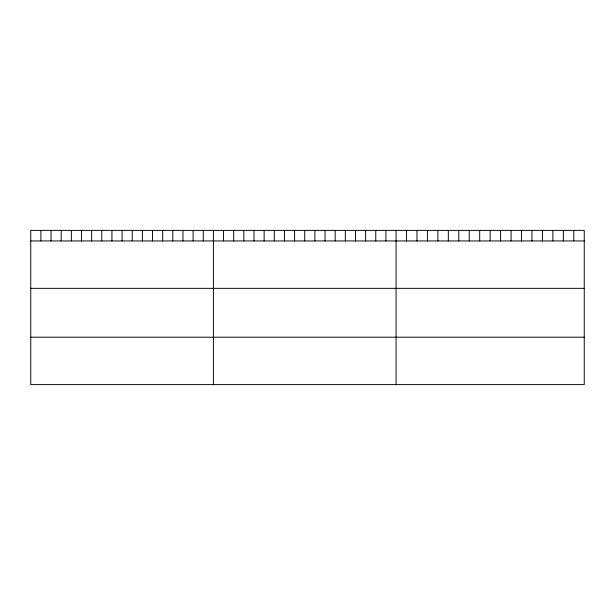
<?xml version="1.0" encoding="UTF-8"?>
<svg xmlns="http://www.w3.org/2000/svg" width="615" height="615" viewBox="0 0 615 615"><rect width="100%" height="100%" fill="white"/><g stroke="black" fill="none" stroke-linecap="round" stroke-linejoin="round"><path stroke-width="0.92" d="M584.25 240.942L584.25 384.606L30.75 384.606L30.75 230.394L584.25 230.394L584.25 240.942L30.75 240.942M30.75 288.35L584.25 288.35M30.75 337.197L584.25 337.197M573.795 230.394L573.795 240.942M563.34 230.394L563.34 240.942M552.885 230.394L552.885 240.942M542.43 230.394L542.43 240.942M531.975 230.394L531.975 240.942M521.52 230.394L521.52 240.942M511.065 230.394L511.065 240.942M500.61 230.394L500.61 240.942M490.155 230.394L490.155 240.942M479.7 230.394L479.7 240.942M469.245 230.394L469.245 240.942M458.79 230.394L458.79 240.942M448.335 230.394L448.335 240.942M437.88 230.394L437.88 240.942M427.425 230.394L427.425 240.942M416.97 230.394L416.97 240.942M406.515 230.394L406.515 240.942M396.06 230.394L396.06 384.606M385.913 230.394L385.913 240.942M375.765 230.394L375.765 240.942M365.618 230.394L365.618 240.942M355.47 230.394L355.47 240.942M345.322 230.394L345.322 240.942M335.175 230.394L335.175 240.942M325.028 230.394L325.028 240.942M314.88 230.394L314.88 240.942M304.733 230.394L304.733 240.942M294.585 230.394L294.585 240.942M284.438 230.394L284.438 240.942M274.29 230.394L274.29 240.942M264.143 230.394L264.143 240.942M253.995 230.394L253.995 240.942M243.847 230.394L243.847 240.942M233.7 230.394L233.7 240.942M223.553 230.394L223.553 240.942M213.405 230.394L213.405 384.606M203.257 230.394L203.257 240.942M193.11 230.394L193.11 240.942M182.963 230.394L182.963 240.942M172.815 230.394L172.815 240.942M162.668 230.394L162.668 240.942M152.52 230.394L152.52 240.942M142.373 230.394L142.373 240.942M132.225 230.394L132.225 240.942M122.078 230.394L122.078 240.942M111.93 230.394L111.93 240.942M101.783 230.394L101.783 240.942M91.635 230.394L91.635 240.942M81.488 230.394L81.488 240.942M71.34 230.394L71.34 240.942M61.193 230.394L61.193 240.942M51.045 230.394L51.045 240.942M40.898 230.394L40.898 240.942"/></g></svg>
